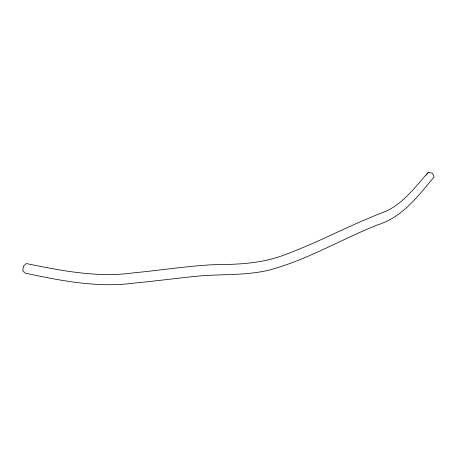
<?xml version="1.0" encoding="UTF-8"?>
<svg xmlns="http://www.w3.org/2000/svg" width="457" height="457" viewBox="0 0 457 457"><rect width="100%" height="100%" fill="white"/><g stroke="black" fill="none" stroke-linecap="round" stroke-linejoin="round"><path stroke-width="0.69" d="M426.113 175.174L428.358 172.375L432.385 173.214L434.15 176.87C418.275 195.807 402.617 217.064 377.899 224.764C341.442 239.211 307.407 259.822 269.327 270.053C247.334 275.428 224.593 274.12 202.188 275.754C179.875 277.747 157.682 280.889 135.381 282.94C98.266 288.184 61.432 280.809 25.261 273.172L22.85 270.955L23.421 266.123L26.397 263.563C61.929 270.784 98.078 278.016 134.478 272.738C162.623 270.15 190.58 265.403 218.869 264.517C240.262 264.472 261.93 263.038 282.226 255.731C317.084 243.135 349.639 225.112 384.268 211.939C403.154 204.153 415.059 186.942 428.358 172.375"/></g></svg>
